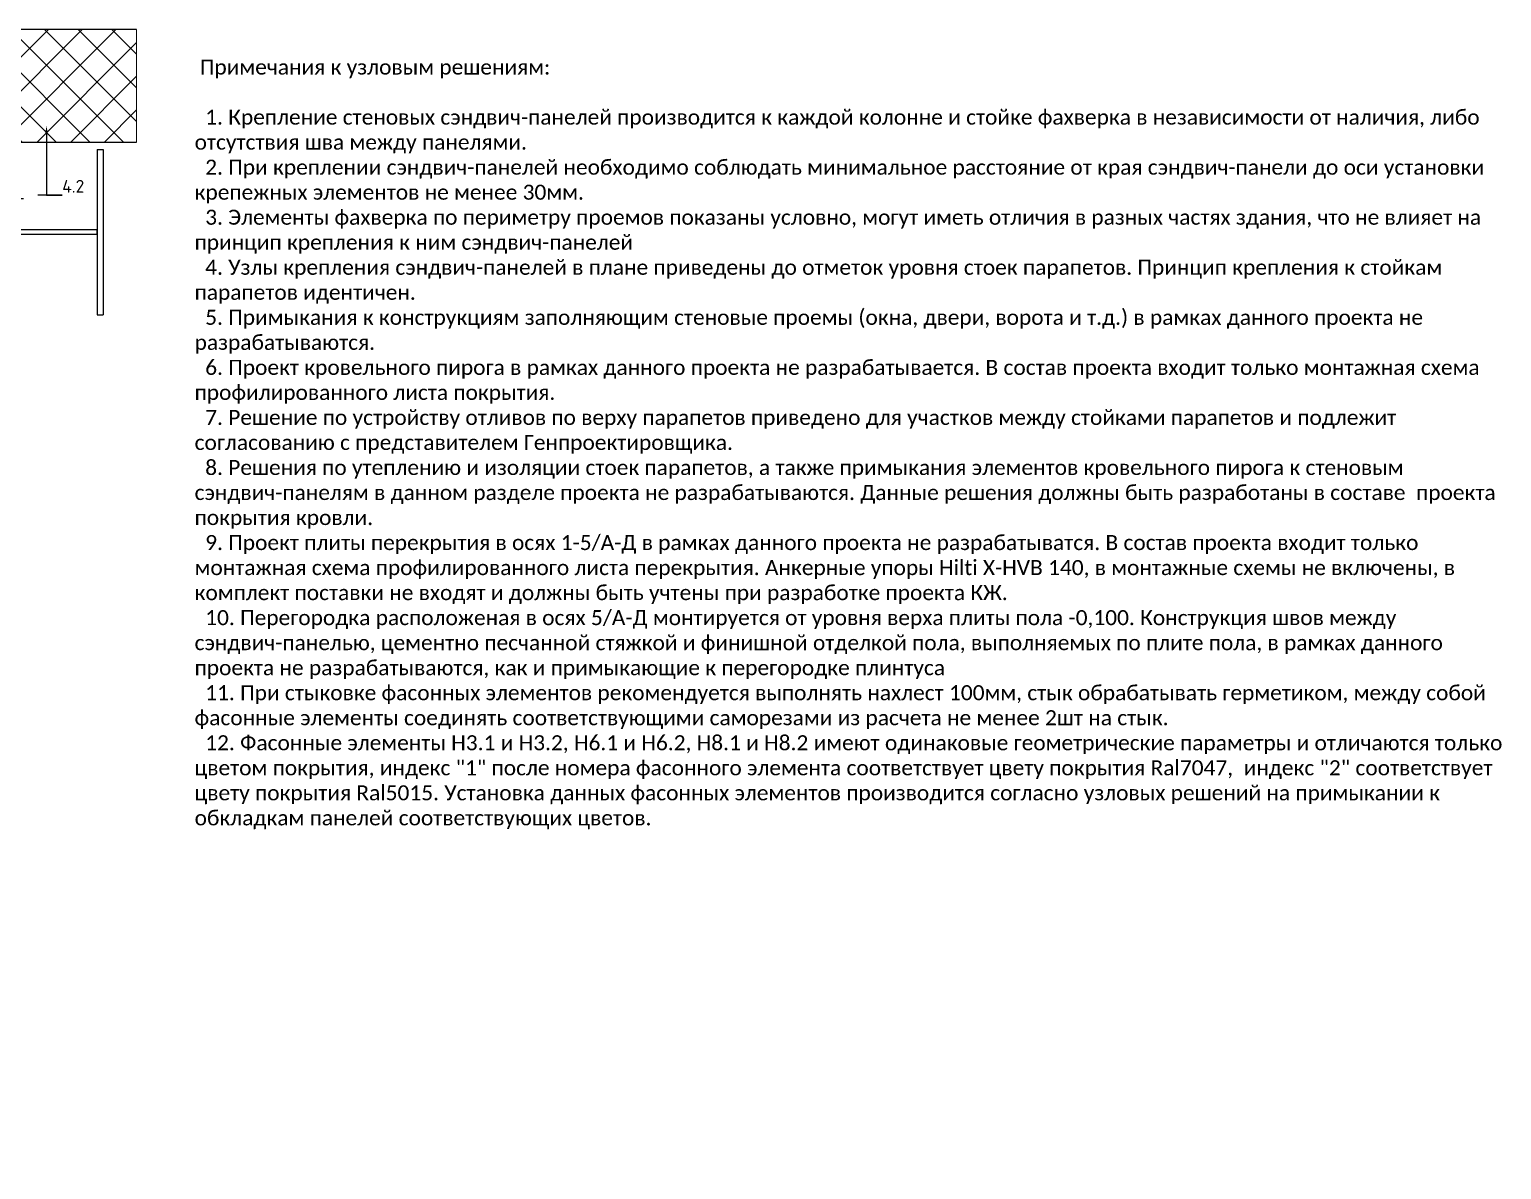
# Model space of a CAD drawing. Header units: millimetres. Extents: x -3689 to 3021565, y -698052 to -604547.
# Drawn here: x 2759164 to 2761126, y -669356 to -667837 of the extents above; entities that cross this region are included whole.
import ezdxf
from ezdxf import colors
from ezdxf.entities.mleader import LeaderData, LeaderLine
from ezdxf.math import Vec2, Vec3

# ---------------------------------------------------------------- set-up
doc = ezdxf.new("R2010")
doc.units = ezdxf.units.MM
doc.layers.get('0').update_dxf_attribs({"lineweight": 0})
for name, color, linetype in [('A-DOOR-IDEN', 12, 'Continuous'), ('A-FLOR-IDEN', 14, 'Continuous'), ('A-WALL-PATT', 181, 'Continuous'), ('S-METL', 14, 'Continuous')]:
    doc.layers.add(name, color=color, linetype=linetype)
doc.styles.add('Calibri', font='calibri.ttf')
doc.styles.add('ЕСКД', font='isocpeur.ttf')

# ---------------------------------------------------------------- blocks, each defined once
blk = doc.blocks.new('*U569')
at = {"lineweight": 0}
h = blk.add_hatch(dxfattribs=at)
h.set_pattern_fill('ANSI37', color=181, scale=10, style=0)
h.set_pattern_definition([(45, (90, -243.4552527261694), (-22.45064030267288, 22.45064030267288), []), (135, (90, -243.4552527261694), (-22.45064030267288, -22.45064030267288), [])])
h.paths.add_polyline_path([(0, 756.5447472738305), (0, 0), (150, 0), (150, 756.5447472738305)])
at = {"color": 5, "lineweight": 0}
for p, q in [((150, 756.5447472738305), (0, 756.5447472738305)), ((0, 0), (150, 0))]:
    blk.add_line(p, q, dxfattribs=at)
at = {"color": 5}
for p, q in [((0, 756.5447472738305), (0, 0)), ((150, 0), (150, 756.5447472738305))]:
    blk.add_line(p, q, dxfattribs=at)

msp = doc.modelspace()

# ---------------------------------------------------------------- linework, layer by layer
at = {"layer": 'S-METL', "color": 250}
for p, q in [((2759254.578865746, -667996.708730685), (2759254.578865746, -668216.7087119169)), ((2759254.578865746, -667996.708730685), (2759262.578865293, -667996.708730685)), ((2759262.578865293, -667996.708730685), (2759262.578865293, -668216.7087119169)), ((2759254.578865746, -668103.7087209843), (2758920.578884667, -668103.7087209843)), ((2759254.578865746, -668109.708720649), (2759254.578865746, -668103.7087209843)), ((2759254.578865746, -668109.708720649), (2758920.578884667, -668109.708720649)), ((2759254.578865746, -668216.7087119169), (2759262.578865293, -668216.7087119169))]:
    msp.add_line(p, q, dxfattribs=at)

# ---------------------------------------------------------------- block references
at = {"layer": 'A-WALL-PATT', "color": 250, "lineweight": 0, "rotation": 269.9999999999999}
msp.add_blockref('*U569', (2758550.684678568, -667836.7082305051), dxfattribs=at)

# ---------------------------------------------------------------- texts
at = {"layer": 'A-DOOR-IDEN', "color": 250, "linetype": 'ByBlock', "ltscale": 500, "insert": (2759384.52401618, -667843.4893888196), "char_height": 20, "attachment_point": 1, "style": 'Calibri'}
msp.add_mtext_dynamic_manual_height_columns('\\A1;\\pxql;\\P Примечания к узловым решениям:\\P\\P  1. Крепление стеновых сэндвич-панелей производится к каждой колонне и стойке фахверка в независимости от наличия, либо отсутствия шва между панелями.\\P  2. При креплении сэндвич-панелей необходимо соблюдать минимальное расстояние от края сэндвич-панели до оси установки крепежных элементов не менее 30мм.\\P  3. Элементы фахверка по периметру проемов показаны условно, могут иметь отличия в разных частях здания, что не влияет на принцип крепления к ним сэндвич-панелей\\P  4. Узлы крепления сэндвич-панелей в плане приведены до отметок уровня стоек парапетов. Принцип крепления к стойкам парапетов идентичен.\\P  5. Примыкания к конструкциям заполняющим стеновые проемы (окна, двери, ворота и т.д.) в рамках данного проекта не разрабатываются. \\P  6. Проект кровельного пирога в рамках данного проекта не разрабатывается.{\\A0; В состав проекта входит только монтажная схема профилированного листа покрытия.\\P}  7. Решение по устройству отливов по верху парапетов приведено для участков между стойками парапетов и подлежит согласованию с представителем Генпроектировщика. \\P  8. Решения по утеплению и изоляции стоек парапетов, а также примыкания элементов кровельного пирога к стеновым сэндвич-панелям в данном разделе проекта не разрабатываются. Данные решения должны быть разработаны в составе  проекта покрытия кровли. \\P  9. Проект плиты перекрытия в осях 1-5/А-Д в рамках данного проекта не разрабатыватся. {\\A0;В состав проекта входит только монтажная схема профилированного листа перекрытия. Анкерные упоры Hilti X-HVB 140, в монтажные схемы не включены, в комплект поставки не входят и должны быть учтены при разработке проекта КЖ.}\\P  10. Перегородка расположеная в осях 5/А-Д монтируется от уровня верха плиты пола -0,100. Конструкция швов между сэндвич-панелью, цементно песчанной стяжкой и финишной отделкой пола, выполняемых по плите пола, в рамках данного проекта не разрабатываются, как и примыкающие к перегородке плинтуса\\P  11. При стыковке фасонных элементов рекомендуется выполнять нахлест 100мм, стык обрабатывать герметиком, между собой фасонные элементы соединять соответствующими саморезами из расчета не менее 2шт на стык. \\P{\\A0;  12. Фасонные элементы Н3.1 и Н3.2, Н6.1 и Н6.2, Н8.1 и Н8.2 имеют одинаковые геометрические параметры и отличаются только цветом покрытия, индекс "1" после номера фасонного элемента соответствует цвету покрытия Ral7047,  индекс "2" соответствует цвету покрытия Ral5015. Установка данных фасонных элементов производится согласно узловых решений на примыкании к обкладкам панелей соответствующих цветов.\\P\\P\\P }', width=1749.999999999995, gutter_width=2.5, heights=[0], dxfattribs=at)

# ---------------------------------------------------------------- leaders
at = {"layer": 'A-FLOR-IDEN', "color": 250}
ml = msp.add_multileader_mtext('Standard', dxfattribs=at)
ml.set_content('4.2', color=250, style='ЕСКД')
ml.set_leader_properties()
ml.build(insert=Vec2(0, 0))
ml.multileader.update_dxf_attribs({"text_left_attachment_type": 6, "text_right_attachment_type": 6, "dogleg_length": 20.96987534605703, "arrow_head_size": 9.600000000000001})
ctx = ml.context
ctx.base_point, ctx.char_height, ctx.arrow_head_size, ctx.landing_gap_size, ctx.plane_origin, ctx.plane_x_axis, ctx.plane_y_axis = Vec3(2759208.131472587, -668057.5478421255), 17, 9.600000000000001, 0, Vec3(2759327.947745624, -668032.1365017884), Vec3(1, 2.258681448315656e-12), Vec3(-2.258681448315656e-12, 1)
ctx.left_attachment, ctx.right_attachment = 6, 6
notes = []
notes.append((ctx, [(1, (1, 1, 0), (2759187.161597241, -668057.5478421255), (1, 2.258681448315656e-12), 20.96987534605703, [(0, [(2759187.209643876, -667964.934844881)], 0, [])])]))
ctx.mtext.insert, ctx.mtext.text_direction, ctx.mtext.rotation, ctx.mtext.width, ctx.mtext.flow_direction = Vec3(2759208.131472587, -668037.1478421255), Vec3(1, 2.258882650657248e-12), 2.258882650657248e-12, 77.51149692218215, 5
ml = msp.add_multileader_mtext('Standard', dxfattribs=at)
ml.set_content('2.1', color=250, style='ЕСКД')
ml.set_leader_properties()
ml.build(insert=Vec2(0, 0))
ml.multileader.update_dxf_attribs({"text_left_attachment_type": 6, "text_right_attachment_type": 6, "dogleg_length": 20.96987534605703, "arrow_head_size": 9.600000000000001})
ctx = ml.context
ctx.base_point, ctx.char_height, ctx.arrow_head_size, ctx.landing_gap_size, ctx.plane_origin, ctx.plane_x_axis, ctx.plane_y_axis = Vec3(2759123.999158873, -668061.8358659578), 17, 9.600000000000001, 0, Vec3(2759243.815431911, -668087.2472062949), Vec3(1, -2.258681448315656e-12), Vec3(2.258681448315656e-12, 1)
ctx.left_attachment, ctx.right_attachment = 6, 6
notes.append((ctx, [(1, (1, 1, 0), (2759103.029283527, -668061.8358659578), (1, -2.258681448315656e-12), 20.96987534605703, [(0, [(2759103.077330163, -668110.7663127999)], 0, [])])]))
ctx.mtext.insert, ctx.mtext.text_direction, ctx.mtext.rotation, ctx.mtext.width, ctx.mtext.flow_direction = Vec3(2759123.999158873, -668041.4358659578), Vec3(1, -2.258882650657248e-12), 6.283185307177328, 77.51149692218215, 5
ml = msp.add_multileader_mtext('Standard', dxfattribs=at)
ml.set_content('4.2', color=250, style='ЕСКД')
ml.set_leader_properties()
ml.build(insert=Vec2(0, 0))
ml.multileader.update_dxf_attribs({"text_left_attachment_type": 6, "text_right_attachment_type": 6, "dogleg_length": 20.96987534605703, "arrow_head_size": 9.600000000000001})
ctx = ml.context
ctx.base_point, ctx.char_height, ctx.arrow_head_size, ctx.landing_gap_size, ctx.plane_origin, ctx.plane_x_axis, ctx.plane_y_axis = Vec3(2759096.669484898, -669353.6650675887), 17, 9.600000000000001, 0, Vec3(2759216.485757936, -669328.2537272515), Vec3(1, 2.258681448315656e-12), Vec3(-2.258681448315656e-12, 1)
ctx.left_attachment, ctx.right_attachment = 6, 6
notes.append((ctx, [(1, (1, 1, 0), (2759075.699609553, -669353.6650675887), (1, 2.258681448315656e-12), 20.96987534605703, [(0, [(2759075.747656188, -669261.0520703441)], 0, [])])]))
ctx.mtext.insert, ctx.mtext.text_direction, ctx.mtext.rotation, ctx.mtext.width, ctx.mtext.flow_direction = Vec3(2759096.669484899, -669333.2650675887), Vec3(1, 2.258882650657248e-12), 2.258882650657248e-12, 77.51149692218215, 5
for ctx, leaders in notes:
    for number, flags, end, landing, length, lines in leaders:
        leader = LeaderData()
        leader.index, (leader.has_last_leader_line, leader.has_dogleg_vector, leader.attachment_direction) = number, flags
        leader.last_leader_point, leader.dogleg_vector, leader.dogleg_length = Vec3(end), Vec3(landing), length
        for number, points, colour, breaks in lines:
            line = LeaderLine()
            line.index, line.vertices, line.color, line.breaks = number, Vec3.list(points), colors.encode_raw_color(colour), breaks
            leader.lines.append(line)
        ctx.leaders.append(leader)

doc.saveas('drawing.dxf')
